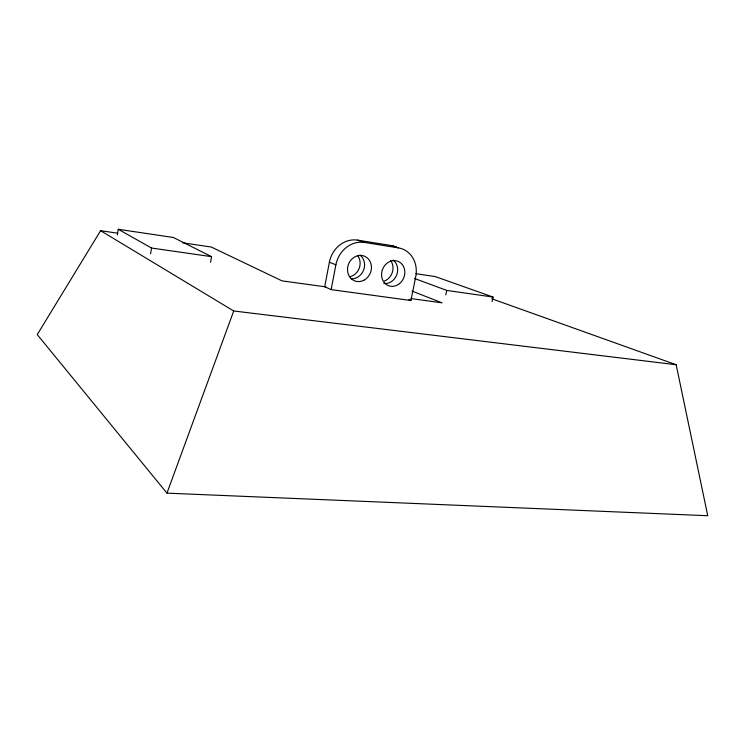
<?xml version="1.0" encoding="UTF-8"?>
<svg xmlns="http://www.w3.org/2000/svg" width="745" height="745" viewBox="0 0 745 745"><rect width="100%" height="100%" fill="white"/><g stroke="black" fill="none" stroke-linecap="round" stroke-linejoin="round"><path stroke-width="1.12" d="M117.347 234.964L118.269 229.274L173.38 237.497L211.571 256.662L210.584 262.342M150.583 253.775L151.533 248.038L118.269 229.274M329.383 262.212L324.708 286.732L331.143 289.628L410.914 300.505L415.719 276.833A26.168 22.825 -69.3 0 0 398.37 247.871L391.246 245.533L357.591 240.132A26.028 23.16 -69.2 0 0 329.383 262.212L335.893 264.81A26.345 23.365 -69.1 0 1 364.407 242.432L398.37 247.871M331.143 289.628L335.893 264.81M445.799 294.927L446.739 290.41L414.444 278.472M492.091 301.604L493.069 297.059L435.378 276.609L415.906 273.704M166.954 493.143L233.716 310.982L676.162 364.733L707.75 515.726L166.954 493.143L37.25 334.598L100.594 230.689L117.71 233.222M325.779 286.881L282.038 280.874L211.273 247.033L182.749 242.823M410.942 298.568L442.018 302.842L412.032 291.072M151.533 248.038L211.571 256.662M446.739 290.41L493.069 297.059M357.591 240.132L364.407 242.432M491.709 298.745L676.162 364.733M408.875 299.676L410.914 300.505M100.594 230.689L233.716 310.982M360.049 255.097A13.121 11.678 -69.2 0 1 363.672 269.941A13.121 11.678 -69.2 0 1 351.193 278.807M391.246 245.533A25.852 22.639 -69.4 0 1 396.889 247.331M393.127 260.061A12.926 11.315 -69.4 0 1 396.657 275.073A12.926 11.315 -69.4 0 1 383.843 283.491M357.749 255.675A13.01 11.603 -69.2 0 1 349.889 276.74M390.603 260.526A12.823 11.25 -69.5 0 1 384.215 281.116M398.603 284.301A13.084 11.417 -69.3 0 0 399.413 262.007A13.084 11.417 -69.3 0 0 381.57 274.123A13.084 11.417 -69.3 0 0 398.603 284.301M363.923 280.222A13.28 11.78 -69.1 0 0 366.866 257.574A13.28 11.78 -69.1 0 0 347.608 267.678A13.28 11.78 -69.1 0 0 363.923 280.222"/></g></svg>
